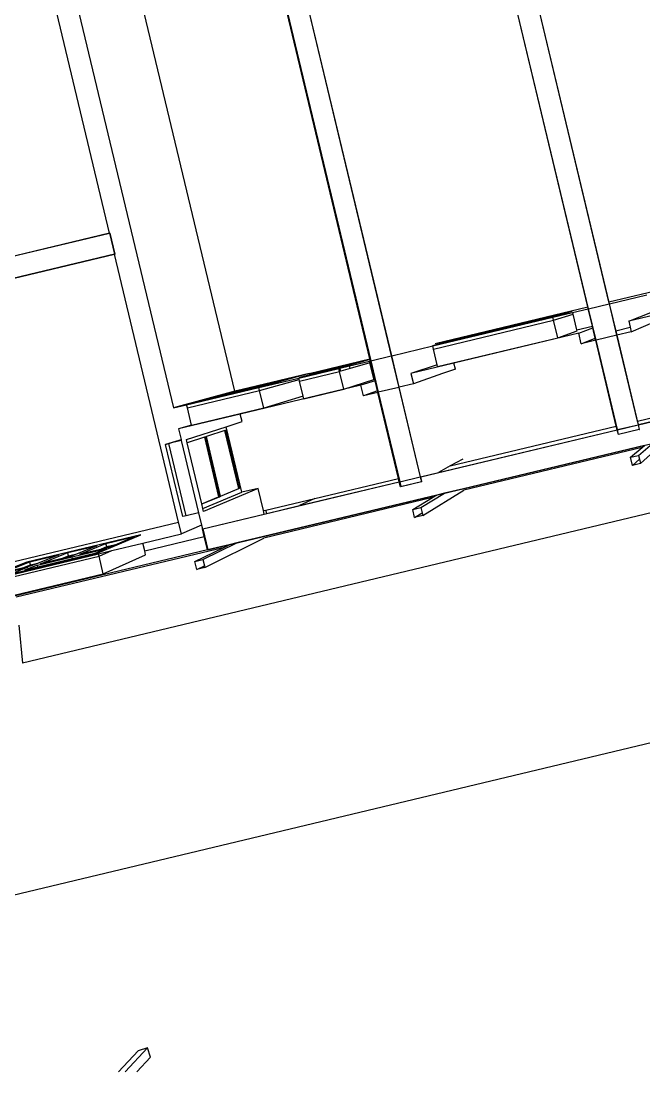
# Model space of a CAD drawing. Extents: x -86023 to 86023, y -39538 to 39538.
# Drawn here: x -41425 to -13174, y -39538 to 8138 of the extents above; entities that cross this region are included whole.
import ezdxf

# ---------------------------------------------------------------- set-up
doc = ezdxf.new("R2010")
doc.units = 0
doc.layers.get('0').update_dxf_attribs({"linetype": 'CONTINUOUS'})
doc.layers.add('SECTIONCUTEDGES', color=7, linetype='CONTINUOUS')

msp = doc.modelspace()

# ---------------------------------------------------------------- linework, layer by layer
for p, q in [((-15692, -4913), (-20678, 15930)), ((-14762, -4598), (-19349, 14578)), ((-30551, 13568), (-25565, -7275)), ((-24614, -7048), (-29600, 13796)), ((-31728, -8657), (-36316, 10519)), ((-32948, -15846), (38505, 1247)), ((43641, -654), (-41357, -20987)), ((-37415, -1489), (-50919, -4719)), ((-37416, -1484), (-37389, -1483)), ((-37161, -2433), (-37389, -1483)), ((-46753, -4728), (-37187, -2439)), ((-37188, -2435), (-37161, -2433)), ((-14762, -4598), (-8717, -3152)), ((-14741, -4686), (-14762, -4598)), ((-14448, -5910), (-14741, -4687)), ((-22645, -6484), (-15724, -4828)), ((-16425, -5023), (-21600, -6261)), ((-17974, -5396), (-16661, -5081)), ((-17187, -5242), (-17966, -5428)), ((-17306, -5293), (-16425, -5023)), ((-17272, -5438), (-16392, -5161)), ((-16661, -5081), (-17187, -5242)), ((-16392, -5161), (-16410, -5086)), ((-16222, -5872), (-16392, -5161)), ((-15350, -6339), (-15691, -4914)), ((-13865, -5483), (-12860, -5086)), ((-22759, -6597), (-17306, -5293)), ((-22724, -6742), (-17272, -5438)), ((-20395, -6013), (-18821, -5637)), ((-18817, -5652), (-20391, -6029)), ((-19702, -5809), (-18388, -5495)), ((-18969, -5668), (-19694, -5842)), ((-18388, -5495), (-18969, -5668)), ((-18821, -5637), (-17247, -5260)), ((-18817, -5652), (-18821, -5637)), ((-17493, -5335), (-18817, -5652)), ((-18541, -5566), (-17974, -5396)), ((-17966, -5428), (-18541, -5566)), ((-17966, -5428), (-17974, -5396)), ((-17247, -5260), (-17493, -5335)), ((-17272, -5438), (-17305, -5300)), ((-17080, -6238), (-17272, -5438)), ((-16222, -5872), (-15515, -5703)), ((-13751, -5959), (-12642, -5478)), ((-22184, -6441), (-20824, -6116)), ((-21429, -6222), (-20116, -5908)), ((-20751, -6095), (-21422, -6255)), ((-20824, -6116), (-21122, -6203)), ((-20904, -6151), (-21122, -6203)), ((-20116, -5908), (-20751, -6095)), ((-20395, -6013), (-20686, -6099)), ((-20391, -6029), (-20686, -6099)), ((-20391, -6029), (-20395, -6013)), ((-20324, -5992), (-19702, -5809)), ((-19694, -5842), (-20324, -5992)), ((-19694, -5842), (-19702, -5809)), ((-17080, -6238), (-16211, -5920)), ((-16211, -5920), (-16222, -5872)), ((-16134, -6026), (-15495, -5787)), ((-14448, -5910), (-13800, -5755)), ((-14400, -6112), (-14448, -5910)), ((-13466, -10015), (-14399, -6114)), ((-21600, -6261), (-22759, -6597)), ((-22724, -6742), (-22757, -6604)), ((-22533, -7542), (-17080, -6238)), ((-22501, -6533), (-22184, -6441)), ((-22180, -6457), (-22501, -6533)), ((-22180, -6457), (-22184, -6441)), ((-21122, -6203), (-22180, -6457)), ((-22106, -6419), (-21429, -6222)), ((-21422, -6255), (-22106, -6419)), ((-21422, -6255), (-21429, -6222)), ((-16020, -6502), (-15385, -6244)), ((-14379, -10398), (-15350, -6341)), ((-24273, -8474), (-24614, -7049)), ((-22554, -7453), (-22724, -6742)), ((-28364, -7852), (-25604, -7192)), ((-28058, -7847), (-26799, -7545)), ((-25636, -7227), (-27361, -7639)), ((-27359, -7647), (-27201, -7603)), ((-27201, -7603), (-25887, -7289)), ((-27193, -7635), (-27201, -7603)), ((-26705, -7519), (-27193, -7635)), ((-26799, -7545), (-27181, -7653)), ((-26964, -7601), (-27181, -7653)), ((-27181, -7655), (-27012, -7614)), ((-26964, -7601), (-27012, -7614)), ((-26977, -7760), (-27010, -7622)), ((-26797, -7554), (-26964, -7601)), ((-26929, -7746), (-26961, -7610)), ((-26503, -7624), (-26929, -7746)), ((-26799, -7545), (-26797, -7554)), ((-26703, -7527), (-26797, -7554)), ((-25887, -7289), (-26705, -7519)), ((-26703, -7527), (-26705, -7519)), ((-25885, -7297), (-26703, -7527)), ((-26503, -7624), (-26531, -7507)), ((-25603, -7365), (-26503, -7624)), ((-25885, -7297), (-25887, -7289)), ((-25636, -7227), (-25885, -7297)), ((-25603, -7365), (-25621, -7290)), ((-25433, -8076), (-25603, -7365)), ((-25565, -7276), (-25224, -8701)), ((-22554, -7453), (-23746, -7847)), ((-22533, -7542), (-22554, -7453)), ((-21726, -7651), (-21791, -7379)), ((-28364, -7852), (-31392, -8576)), ((-31242, -8542), (-28613, -7913)), ((-28364, -7852), (-30647, -8484)), ((-28613, -7913), (-29567, -8177)), ((-27361, -7639), (-28829, -8049)), ((-28829, -8049), (-28560, -7985)), ((-28812, -8122), (-28828, -8057)), ((-28795, -8195), (-26977, -7760)), ((-28560, -7985), (-27181, -7655)), ((-28560, -7983), (-28158, -7870)), ((-28154, -7886), (-28560, -7983)), ((-28560, -7985), (-28560, -7983)), ((-28158, -7870), (-28058, -7847)), ((-28154, -7886), (-28158, -7870)), ((-27181, -7653), (-28154, -7886)), ((-27193, -7635), (-28059, -7843)), ((-28059, -7843), (-27359, -7647)), ((-28058, -7847), (-28059, -7843)), ((-27359, -7647), (-27361, -7639)), ((-27181, -7653), (-27181, -7655)), ((-26929, -7746), (-26977, -7760)), ((-26786, -8560), (-26977, -7760)), ((-25433, -8076), (-25395, -8067)), ((-25422, -8124), (-25433, -8076)), ((-22316, -7859), (-23632, -8322)), ((-21726, -7651), (-22316, -7859)), ((-13466, -10015), (-4548, -7881)), ((-13429, -10171), (-4511, -8038)), ((-30647, -8484), (-33918, -9267)), ((-33918, -9267), (-31392, -8576)), ((-33166, -9068), (-30376, -8401)), ((-30810, -8521), (-33163, -9084)), ((-33050, -9037), (-31242, -8542)), ((-30269, -8371), (-31975, -8780)), ((-31975, -8780), (-31234, -8576)), ((-31392, -8576), (-31728, -8657)), ((-31234, -8576), (-31242, -8542)), ((-31234, -8576), (-29567, -8177)), ((-30376, -8401), (-30810, -8521)), ((-30612, -8629), (-30645, -8491)), ((-30612, -8629), (-28812, -8122)), ((-29567, -8177), (-30269, -8371)), ((-28795, -8195), (-28812, -8122)), ((-28632, -8875), (-28795, -8195)), ((-28603, -8994), (-26786, -8560)), ((-26786, -8560), (-25422, -8124)), ((-25368, -8181), (-26014, -8389)), ((-23302, -12533), (-24272, -8476)), ((-31728, -8657), (-34512, -9416)), ((-33883, -9412), (-30612, -8629)), ((-31975, -8780), (-33050, -9037)), ((-30421, -9429), (-30612, -8629)), ((-28632, -8875), (-30421, -9429)), ((-28603, -8994), (-28632, -8875)), ((-25257, -8645), (-25901, -8865)), ((-25223, -8703), (-24253, -12760)), ((-33883, -9412), (-33916, -9274)), ((-33697, -10190), (-33883, -9412)), ((-30421, -9429), (-33692, -10212)), ((-33640, -9198), (-33166, -9068)), ((-33163, -9084), (-33640, -9198)), ((-33163, -9084), (-33166, -9068)), ((-31398, -10036), (-31480, -9697)), ((-33697, -10190), (-34285, -10368)), ((-33925, -10844), (-32125, -10269)), ((-33692, -10212), (-33697, -10190)), ((-32177, -10443), (-33019, -10717)), ((-32143, -10432), (-32177, -10443)), ((-31548, -13069), (-32177, -10443)), ((-31515, -13061), (-32143, -10432)), ((-32125, -10269), (-31398, -10036)), ((-31414, -13241), (-32125, -10269)), ((-22499, -12341), (-14391, -10401)), ((-21965, -12048), (-14428, -10245)), ((-14379, -10398), (-13439, -10174)), ((-14327, -10618), (-14378, -10403)), ((-13387, -10393), (-14327, -10618)), ((-13429, -10171), (-13466, -10015)), ((-13376, -10390), (-13428, -10176)), ((-13386, -10398), (-13376, -10390)), ((-34870, -11070), (-34170, -10848)), ((-34167, -10858), (-34725, -11035)), ((-34157, -10899), (-34725, -11035)), ((-33888, -10999), (-33925, -10844)), ((-33110, -10746), (-33888, -10999)), ((-33076, -10735), (-33110, -10746)), ((-33110, -10746), (-32463, -13448)), ((-33019, -10717), (-33076, -10735)), ((-33076, -10735), (-32429, -13440)), ((-32375, -13411), (-33019, -10717)), ((-14327, -10618), (-14337, -10626)), ((-34725, -11035), (-34870, -11070)), ((-34088, -14341), (-34870, -11070)), ((-33942, -14307), (-34725, -11035)), ((-33227, -13764), (-33888, -10999)), ((-13257, -11209), (-21337, -13142)), ((-13782, -11653), (-13257, -11209)), ((-13416, -11566), (-12795, -11030)), ((-13328, -11932), (-12253, -10969)), ((-13257, -11209), (-13144, -11114)), ((-21390, -11732), (-21965, -12048)), ((-13694, -12019), (-13375, -11739)), ((-23302, -12533), (-22499, -12341)), ((-21965, -12048), (-22499, -12341)), ((-28789, -13846), (-24271, -12765)), ((-28105, -13516), (-24309, -12608)), ((-24253, -12760), (-23320, -12537)), ((-24252, -12765), (-24200, -12980)), ((-24200, -12980), (-23267, -12757)), ((-23249, -12752), (-23301, -12538)), ((-23266, -12761), (-23249, -12752)), ((-33174, -13983), (-31414, -13241)), ((-30674, -13064), (-33143, -14115)), ((-32375, -13411), (-31548, -13069)), ((-32373, -13417), (-31515, -13061)), ((-31515, -13061), (-31548, -13069)), ((-30674, -13064), (-31414, -13241)), ((-30433, -14073), (-30674, -13064)), ((-24200, -12980), (-24218, -12989)), ((-23296, -13929), (-22218, -13284)), ((-23209, -14295), (-21337, -13142)), ((-33227, -13764), (-32463, -13448)), ((-33225, -13770), (-33227, -13764)), ((-33225, -13770), (-32429, -13440)), ((-33174, -13983), (-33225, -13770)), ((-32463, -13448), (-32429, -13440)), ((-32429, -13440), (-32373, -13417)), ((-32373, -13417), (-32375, -13411)), ((-22761, -13483), (-30420, -15315)), ((-30318, -14046), (-28105, -13516)), ((-28105, -13516), (-28789, -13846)), ((-23662, -14017), (-22761, -13483)), ((-22761, -13483), (-22567, -13368)), ((-33375, -14171), (-33942, -14307)), ((-33175, -14895), (-30395, -14230)), ((-33143, -14115), (-33174, -13983)), ((-30433, -14073), (-30318, -14046)), ((-30395, -14230), (-30433, -14073)), ((-30395, -14230), (-30281, -14202)), ((-30281, -14202), (-30318, -14046)), ((-30281, -14202), (-28789, -13846)), ((-23575, -14383), (-23237, -14177)), ((-43844, -16890), (-34278, -14602)), ((-33241, -14730), (-34150, -15133)), ((-33942, -14307), (-34088, -14341)), ((-35990, -15174), (-41165, -16412)), ((-37921, -15989), (-35990, -15174)), ((-37572, -15564), (-36259, -15250)), ((-36259, -15250), (-37064, -15589)), ((-35818, -15895), (-33117, -15249)), ((-33199, -14906), (-33175, -14895)), ((-33174, -14900), (-32948, -15846)), ((25571, -15415), (-45930, -32519)), ((-39300, -15977), (-37986, -15663)), ((-37986, -15663), (-38831, -16011)), ((-38758, -16055), (-37572, -15564)), ((-37882, -15846), (-37539, -15702)), ((-37403, -15731), (-37882, -15846)), ((-37539, -15702), (-37572, -15564)), ((-37539, -15702), (-37064, -15589)), ((-37064, -15589), (-37403, -15731)), ((-35818, -15895), (-35900, -15552)), ((-33177, -16293), (-31641, -15539)), ((-33089, -16659), (-30420, -15315)), ((-32265, -15756), (-31990, -15622)), ((-43373, -17293), (-37921, -15989)), ((-43339, -17438), (-37886, -16134)), ((-32265, -15756), (-41646, -18001)), ((-41028, -16391), (-39714, -16077)), ((-40683, -16540), (-39109, -16163)), ((-39714, -16077), (-40597, -16434)), ((-40540, -16482), (-39300, -15977)), ((-39626, -16263), (-39267, -16116)), ((-39186, -16158), (-39626, -16263)), ((-39267, -16116), (-39300, -15977)), ((-39267, -16116), (-38831, -16011)), ((-38831, -16011), (-39186, -16158)), ((-39109, -16163), (-37535, -15787)), ((-39087, -16255), (-39109, -16163)), ((-38071, -16012), (-39087, -16255)), ((-37882, -15846), (-38758, -16055)), ((-37535, -15787), (-38071, -16012)), ((-37886, -16134), (-37910, -16033)), ((-37886, -16134), (-37312, -15889)), ((-37695, -16934), (-37886, -16134)), ((-37695, -16934), (-35775, -16071)), ((-35775, -16071), (-35818, -15895)), ((-33543, -16380), (-32265, -15756)), ((-32948, -15846), (-32971, -15857)), ((-41165, -16412), (-43373, -17293)), ((-42472, -16968), (-41112, -16642)), ((-42323, -16908), (-41028, -16391)), ((-41369, -16680), (-42323, -16908)), ((-41112, -16642), (-41699, -16880)), ((-41369, -16680), (-41124, -16581)), ((-41115, -16619), (-41369, -16680)), ((-40683, -16540), (-41264, -16776)), ((-40661, -16632), (-41264, -16776)), ((-41124, -16581), (-40994, -16529)), ((-41115, -16619), (-41124, -16581)), ((-40968, -16584), (-41115, -16619)), ((-40994, -16529), (-41028, -16391)), ((-40994, -16529), (-40597, -16434)), ((-40597, -16434), (-40968, -16584)), ((-40661, -16632), (-40683, -16540)), ((-39087, -16255), (-40661, -16632)), ((-39626, -16263), (-40540, -16482)), ((-33455, -16746), (-33110, -16573)), ((-43147, -18238), (-37695, -16934)), ((-41523, -19272), (-41357, -20987)), ((-37008, -39538), (-36112, -38581)), ((-36710, -39538), (-35696, -38445)), ((-35696, -38445), (-36112, -38581)), ((-35561, -38862), (-35696, -38445)), ((-36179, -39538), (-35561, -38862))]:
    msp.add_line(p, q)
at = {"layer": 'SECTIONCUTEDGES'}
for p, q in [((-19738, 16155), (-14752, -4688)), ((-15724, -4828), (-20311, 14348)), ((-29618, 13791), (-24632, -7052)), ((-25604, -7192), (-30192, 11984)), ((-39376, 10916), (-34512, -9416)), ((-37416, -1484), (-40072, 9621)), ((-46982, -3772), (-37416, -1484)), ((-37416, -1484), (-37415, -1489)), ((-37415, -1489), (-37188, -2435)), ((-37188, -2435), (-50692, -5666)), ((-37187, -2439), (-37188, -2435)), ((-34278, -14602), (-37187, -2439)), ((-14741, -4687), (-13052, -4283)), ((-15691, -4914), (-14751, -4689)), ((-14752, -4688), (-14751, -4689)), ((-14751, -4689), (-14741, -4687)), ((-14751, -4689), (-14410, -6116)), ((-17305, -5300), (-16410, -5086)), ((-16410, -5086), (-15703, -4917)), ((-15703, -4917), (-15724, -4828)), ((-15703, -4917), (-15691, -4914)), ((-15515, -5703), (-15703, -4917)), ((-12707, -5206), (-13865, -5483)), ((-22757, -6604), (-17305, -5300)), ((-15495, -5787), (-15515, -5703)), ((-13865, -5483), (-13800, -5755)), ((-16134, -6026), (-21791, -7379)), ((-16020, -6502), (-16134, -6026)), ((-15385, -6244), (-15495, -5787)), ((-14410, -6116), (-15350, -6341)), ((-14399, -6114), (-14410, -6116)), ((-14410, -6116), (-13439, -10174)), ((-13751, -5959), (-14399, -6114)), ((-13800, -5755), (-13751, -5959)), ((-24614, -7049), (-22757, -6604)), ((-15361, -6344), (-16020, -6502)), ((-15361, -6344), (-15385, -6244)), ((-15350, -6341), (-15361, -6344)), ((-14428, -10245), (-15361, -6344)), ((-25565, -7276), (-24632, -7053)), ((-24632, -7053), (-24614, -7049)), ((-24632, -7052), (-24632, -7053)), ((-24632, -7053), (-24290, -8480)), ((-28828, -8057), (-27010, -7622)), ((-27010, -7622), (-26961, -7610)), ((-26961, -7610), (-26531, -7507)), ((-26531, -7507), (-25621, -7290)), ((-25621, -7290), (-25583, -7280)), ((-25583, -7280), (-25604, -7192)), ((-25583, -7280), (-25565, -7276)), ((-25395, -8067), (-25583, -7280)), ((-21791, -7379), (-23746, -7847)), ((-30645, -8491), (-28828, -8057)), ((-25368, -8181), (-25395, -8067)), ((-23746, -7847), (-23648, -8256)), ((-13428, -10176), (-4509, -8042)), ((-33916, -9274), (-30645, -8491)), ((-26014, -8389), (-31480, -9697)), ((-25901, -8865), (-26014, -8389)), ((-25257, -8645), (-25368, -8181)), ((-24290, -8480), (-25223, -8703)), ((-24272, -8476), (-24290, -8480)), ((-24290, -8480), (-23320, -12537)), ((-23632, -8322), (-24272, -8476)), ((-23648, -8256), (-23632, -8322)), ((-25242, -8708), (-25901, -8865)), ((-25242, -8708), (-25257, -8645)), ((-25223, -8703), (-25242, -8708)), ((-24309, -12608), (-25242, -8708)), ((-34512, -9416), (-33916, -9274)), ((-31480, -9697), (-34285, -10368)), ((-34285, -10368), (-34170, -10848)), ((-23301, -12538), (-14390, -10406)), ((-14391, -10401), (-14428, -10245)), ((-14390, -10406), (-14391, -10401)), ((-14390, -10406), (-14378, -10403)), ((-14337, -10626), (-14390, -10406)), ((-14378, -10403), (-13438, -10178)), ((-13386, -10398), (-14337, -10626)), ((-13439, -10174), (-13438, -10178)), ((-13438, -10178), (-13428, -10176)), ((-13438, -10178), (-13387, -10393)), ((-13387, -10393), (-13386, -10398)), ((-34170, -10848), (-34167, -10858)), ((-34167, -10858), (-34157, -10899)), ((-34157, -10899), (-33375, -14171)), ((-13144, -11114), (-21352, -13077)), ((-13782, -11653), (-13416, -11566)), ((-13694, -12019), (-13782, -11653)), ((-13416, -11566), (-13375, -11739)), ((-13375, -11739), (-13328, -11932)), ((-13328, -11932), (-13694, -12019)), ((-33174, -14900), (-24270, -12770)), ((-24271, -12765), (-24309, -12608)), ((-24270, -12770), (-24271, -12765)), ((-24270, -12770), (-24252, -12765)), ((-24218, -12989), (-24270, -12770)), ((-24252, -12765), (-23319, -12542)), ((-23266, -12761), (-24218, -12989)), ((-23320, -12537), (-23319, -12542)), ((-23319, -12542), (-23301, -12538)), ((-23319, -12542), (-23267, -12757)), ((-23267, -12757), (-23266, -12761)), ((-22218, -13284), (-22567, -13368)), ((-21352, -13077), (-22218, -13284)), ((-22567, -13368), (-30436, -15250)), ((-33375, -14171), (-33241, -14730)), ((-23662, -14017), (-23296, -13929)), ((-23575, -14383), (-23662, -14017)), ((-23209, -14295), (-23575, -14383)), ((-23296, -13929), (-23237, -14177)), ((-23237, -14177), (-23209, -14295)), ((-34150, -15133), (-34278, -14602)), ((-33241, -14730), (-33199, -14906)), ((-35900, -15552), (-34150, -15133)), ((-33199, -14906), (-33174, -14900)), ((-33117, -15249), (-33199, -14906)), ((-32971, -15857), (-33117, -15249)), ((-30436, -15250), (-31641, -15539)), ((-37312, -15889), (-35900, -15552)), ((-31990, -15622), (-32971, -15857)), ((-31641, -15539), (-31990, -15622)), ((-32971, -15857), (-43590, -18397)), ((-43363, -17337), (-37910, -16033)), ((-37910, -16033), (-37312, -15889)), ((-33543, -16380), (-33177, -16293)), ((-33455, -16746), (-33543, -16380)), ((-33089, -16659), (-33455, -16746)), ((-33177, -16293), (-33110, -16573)), ((-33110, -16573), (-33089, -16659))]:
    msp.add_line(p, q, dxfattribs=at)

doc.saveas('drawing.dxf')
